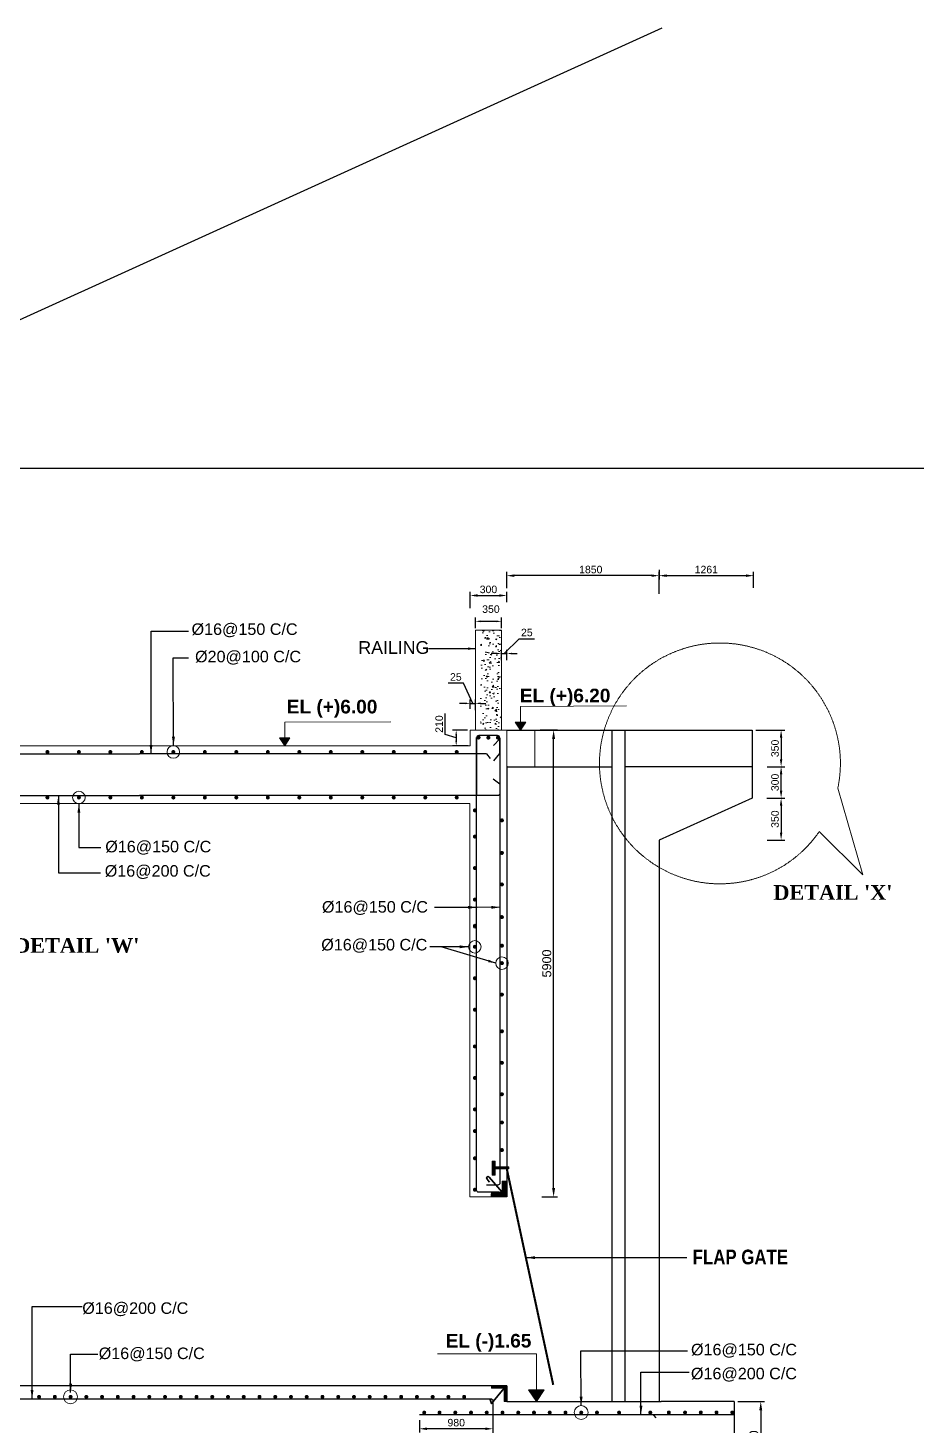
# Model space of a CAD drawing. Extents: x -426260 to 2055400, y -4304674 to -305611.
# Drawn here: x 448981 to 460828, y -1903955 to -1885312 of the extents above; entities that cross this region are included whole.
import ezdxf

# ---------------------------------------------------------------- set-up
doc = ezdxf.new("R2010")
doc.units = 0
doc.header["$LTSCALE"] = 300
doc.header["$MEASUREMENT"] = 0
doc.header["$PDMODE"] = 3
doc.linetypes.add('DASHED', pattern=[0.75, 0.5, -0.25])
doc.layers.get('DEFPOINTS').update_dxf_attribs({"linetype": 'CONTINUOUS'})
for name, color, linetype, lineweight in [('Dim', 7, 'CONTINUOUS', 9), ('Grid Line_Outer', 7, 'CONTINUOUS', 5), ('line2', 3, 'CONTINUOUS', 30), ('ROD', 1, 'CONTINUOUS', 30)]:
    doc.layers.add(name, color=color, linetype=linetype, lineweight=lineweight)
for name, color, linetype in [('LINE', 7, 'CONTINUOUS'), ('Pile Placing Line', 10, 'CONTINUOUS'), ('REINF.', 1, 'CONTINUOUS'), ('TXT', 7, 'CONTINUOUS')]:
    doc.layers.add(name, color=color, linetype=linetype)
doc.styles.add('Arial', font='arial.ttf')
doc.styles.add('DIM', font='isocp3.shx')
doc.dimstyles.new('dim_20', dxfattribs={"dimtxt": 40, "dimasz": 40, "dimexe": 20, "dimexo": 20, "dimgap": 15, "dimtad": 1, "dimdec": 0, "dimzin": 0, "dimdsep": 46, "dimtxsty": 'DIM', "dimcen": 150, "dimclrd": 5, "dimclre": 5, "dimclrt": 7, "dimadec": 0, "dimazin": 0, "dimtfac": 1, "dimtdec": 0, "dimtmove": 0, "dimatfit": 3, "dimfxl": 20, "dimtolj": 1, "dimtzin": 0, "dimarcsym": 0})
doc.dimstyles.new('dim_50', dxfattribs={"dimtxt": 100, "dimasz": 100, "dimexe": 50, "dimexo": 30, "dimgap": 30, "dimtad": 1, "dimdec": 0, "dimzin": 0, "dimdsep": 46, "dimtxsty": 'DIM', "dimcen": 0.09, "dimclrd": 5, "dimclre": 5, "dimclrt": 7, "dimadec": 0, "dimazin": 0, "dimtfac": 1, "dimtdec": 0, "dimtmove": 0, "dimatfit": 3, "dimfxl": 1, "dimtolj": 1, "dimtzin": 0, "dimarcsym": 1})

# ---------------------------------------------------------------- blocks, each defined once
blk = doc.blocks.new('*D437')
at = {"layer": 'DEFPOINTS', "color": 0, "transparency": 16777216}
for p in [(455782, -1894680), (455993, -1894680), (455807, -1900911)]:
    blk.add_point(p, dxfattribs=at)
at = {"layer": 'Dim', "color": 5, "lineweight": -2, "transparency": 16777216}
for p, q in [((455812, -1894680), (456043, -1894680)), ((455993, -1900791), (455993, -1894800)), ((455837, -1900911), (456043, -1900911))]:
    blk.add_line(p, q, dxfattribs=at)
at = {"layer": 'Dim', "color": 5, "transparency": 16777216}
for points in [[(455973, -1894800), (456013, -1894800), (455993, -1894680)], [(455973, -1900791), (456013, -1900791), (455993, -1900911)]]:
    blk.add_solid(points, dxfattribs=at)
at = {"layer": 'Dim', "color": 7, "transparency": 16777216, "insert": (455902, -1897796), "char_height": 120, "attachment_point": 5, "rotation": 90, "style": 'Arial'}
blk.add_mtext('\\A1;5900', dxfattribs=at)
blk = doc.blocks.new('*D438')
at = {"layer": 'DEFPOINTS', "color": 0, "transparency": 16777216}
for p in [(455369, -1892886), (455369, -1893004), (454879, -1893084)]:
    blk.add_point(p, dxfattribs=at)
at = {"layer": 'Dim', "color": 5, "lineweight": -2, "transparency": 16777216}
for p, q in [((454879, -1893054), (454879, -1892836)), ((455369, -1892974), (455369, -1892836)), ((454979, -1892886), (455269, -1892886))]:
    blk.add_line(p, q, dxfattribs=at)
at = {"layer": 'Dim', "color": 5, "transparency": 16777216}
for points in [[(454979, -1892869), (454979, -1892902), (454879, -1892886)], [(455269, -1892869), (455269, -1892902), (455369, -1892886)]]:
    blk.add_solid(points, dxfattribs=at)
at = {"layer": 'Dim', "color": 7, "transparency": 16777216, "insert": (455124, -1892805), "char_height": 100, "attachment_point": 5, "style": 'Arial'}
blk.add_mtext('\\A1;300', dxfattribs=at)
blk = doc.blocks.new('*D443')
at = {"layer": 'DEFPOINTS', "color": 0, "transparency": 16777216}
for p in [(458660, -1894681), (458814, -1895170), (459028, -1895170)]:
    blk.add_point(p, dxfattribs=at)
at = {"layer": 'Dim', "color": 5, "lineweight": -2, "transparency": 16777216}
for p, q in [((458690, -1894681), (459078, -1894681)), ((459028, -1894781), (459028, -1895070)), ((458844, -1895170), (459078, -1895170))]:
    blk.add_line(p, q, dxfattribs=at)
at = {"layer": 'Dim', "color": 5, "transparency": 16777216}
for points in [[(459011, -1894781), (459044, -1894781), (459028, -1894681)], [(459011, -1895070), (459044, -1895070), (459028, -1895170)]]:
    blk.add_solid(points, dxfattribs=at)
at = {"layer": 'Dim', "color": 7, "transparency": 16777216, "insert": (458947, -1894926), "char_height": 100, "attachment_point": 5, "rotation": 90, "style": 'Arial'}
blk.add_mtext('\\A1;350', dxfattribs=at)
blk = doc.blocks.new('*D444')
at = {"layer": 'DEFPOINTS', "color": 0, "transparency": 16777216}
for p in [(457400, -1892513), (458660, -1892621), (458660, -1892813)]:
    blk.add_point(p, dxfattribs=at)
at = {"layer": 'Dim', "color": 5, "lineweight": -2, "transparency": 16777216}
for p, q in [((457400, -1892543), (457400, -1892671)), ((457500, -1892621), (458560, -1892621)), ((458660, -1892783), (458660, -1892571))]:
    blk.add_line(p, q, dxfattribs=at)
at = {"layer": 'Dim', "color": 5, "transparency": 16777216}
for points in [[(457500, -1892604), (457500, -1892638), (457400, -1892621)], [(458560, -1892604), (458560, -1892638), (458660, -1892621)]]:
    blk.add_solid(points, dxfattribs=at)
at = {"layer": 'Dim', "color": 7, "transparency": 16777216, "insert": (458030, -1892540), "char_height": 100, "attachment_point": 5, "style": 'Arial'}
blk.add_mtext('\\A1;1261', dxfattribs=at)
blk = doc.blocks.new('*D445')
at = {"layer": 'DEFPOINTS', "color": 0, "transparency": 16777216}
for p in [(454876, -1894681), (454694, -1894891), (454883, -1894891)]:
    blk.add_point(p, dxfattribs=at)
at = {"layer": 'Dim', "color": 5, "lineweight": -2, "transparency": 16777216}
for p, q in [((454548, -1894742), (454548, -1894460)), ((454846, -1894681), (454644, -1894681)), ((454694, -1894786), (454548, -1894742)), ((454694, -1894751), (454694, -1894821)), ((454853, -1894891), (454644, -1894891))]:
    blk.add_line(p, q, dxfattribs=at)
at = {"layer": 'Dim', "color": 5, "transparency": 16777216}
for points in [[(454682, -1894751), (454705, -1894751), (454694, -1894681)], [(454682, -1894821), (454705, -1894821), (454694, -1894891)]]:
    blk.add_solid(points, dxfattribs=at)
at = {"layer": 'Dim', "color": 7, "transparency": 16777216, "insert": (454467, -1894601), "char_height": 100, "attachment_point": 5, "rotation": 90, "style": 'Arial'}
blk.add_mtext('\\A1;210', dxfattribs=at)
blk = doc.blocks.new('*D447')
at = {"layer": 'DEFPOINTS', "color": 0, "transparency": 16777216}
for p in [(455369, -1893660), (455299, -1893780), (455369, -1893780)]:
    blk.add_point(p, dxfattribs=at)
at = {"layer": 'Dim', "color": 5, "lineweight": -2, "transparency": 16777216}
for p, q in [((455334, -1893660), (455533, -1893462)), ((455533, -1893462), (455739, -1893462)), ((455229, -1893660), (455159, -1893660)), ((455299, -1893750), (455299, -1893610)), ((455299, -1893660), (455369, -1893660)), ((455299, -1893660), (455369, -1893660)), ((455369, -1893750), (455369, -1893610)), ((455439, -1893660), (455509, -1893660))]:
    blk.add_line(p, q, dxfattribs=at)
at = {"layer": 'Dim', "color": 5, "transparency": 16777216}
for points in [[(455229, -1893649), (455229, -1893672), (455299, -1893660)], [(455439, -1893649), (455439, -1893672), (455369, -1893660)]]:
    blk.add_solid(points, dxfattribs=at)
at = {"layer": 'Dim', "color": 7, "transparency": 16777216, "insert": (455636, -1893380), "char_height": 100, "attachment_point": 5, "style": 'Arial'}
blk.add_mtext('\\A1;25', dxfattribs=at)
blk = doc.blocks.new('*D448')
at = {"layer": 'DEFPOINTS', "color": 0, "transparency": 16777216}
for p in [(454949, -1893231), (454949, -1893350), (455299, -1893350)]:
    blk.add_point(p, dxfattribs=at)
at = {"layer": 'Dim', "color": 5, "lineweight": -2, "transparency": 16777216}
for p, q in [((454949, -1893320), (454949, -1893181)), ((455299, -1893320), (455299, -1893181)), ((455229, -1893231), (455019, -1893231))]:
    blk.add_line(p, q, dxfattribs=at)
at = {"layer": 'Dim', "color": 5, "transparency": 16777216}
for points in [[(455019, -1893219), (455019, -1893242), (454949, -1893231)], [(455229, -1893219), (455229, -1893242), (455299, -1893231)]]:
    blk.add_solid(points, dxfattribs=at)
at = {"layer": 'Dim', "color": 7, "transparency": 16777216, "insert": (455157, -1893068), "char_height": 100, "attachment_point": 5, "style": 'Arial'}
blk.add_mtext('\\A1;350', dxfattribs=at)
blk = doc.blocks.new('*D449')
at = {"layer": 'DEFPOINTS', "color": 0, "transparency": 16777216}
for p in [(454949, -1894325), (454880, -1894427), (454949, -1894445)]:
    blk.add_point(p, dxfattribs=at)
at = {"layer": 'Dim', "color": 5, "lineweight": -2, "transparency": 16777216}
for p, q in [((454791, -1894054), (454586, -1894054)), ((454914, -1894325), (454791, -1894054)), ((454810, -1894325), (454740, -1894325)), ((454880, -1894397), (454880, -1894275)), ((454880, -1894325), (454949, -1894325)), ((454880, -1894325), (454949, -1894325)), ((454949, -1894415), (454949, -1894275)), ((455019, -1894325), (455089, -1894325))]:
    blk.add_line(p, q, dxfattribs=at)
at = {"layer": 'Dim', "color": 5, "transparency": 16777216}
for points in [[(454810, -1894313), (454810, -1894337), (454880, -1894325)], [(455019, -1894313), (455019, -1894337), (454949, -1894325)]]:
    blk.add_solid(points, dxfattribs=at)
at = {"layer": 'Dim', "color": 7, "transparency": 16777216, "insert": (454689, -1893973), "char_height": 100, "attachment_point": 5, "style": 'Arial'}
blk.add_mtext('\\A1;25', dxfattribs=at)
blk = doc.blocks.new('*D450')
at = {"layer": 'DEFPOINTS', "color": 0, "transparency": 16777216}
for p in [(455369, -1892621), (455369, -1892816), (457399, -1892895)]:
    blk.add_point(p, dxfattribs=at)
at = {"layer": 'Dim', "color": 5, "lineweight": -2, "transparency": 16777216}
for p, q in [((455369, -1892786), (455369, -1892571)), ((457299, -1892621), (455469, -1892621)), ((457399, -1892865), (457399, -1892571))]:
    blk.add_line(p, q, dxfattribs=at)
at = {"layer": 'Dim', "color": 5, "transparency": 16777216}
for points in [[(455469, -1892604), (455469, -1892638), (455369, -1892621)], [(457299, -1892604), (457299, -1892638), (457399, -1892621)]]:
    blk.add_solid(points, dxfattribs=at)
at = {"layer": 'Dim', "color": 7, "transparency": 16777216, "insert": (456489, -1892540), "char_height": 100, "attachment_point": 5, "rotation": 359.9982, "style": 'Arial'}
blk.add_mtext('\\A1;1850', dxfattribs=at)
blk = doc.blocks.new('*D462')
at = {"layer": 'DEFPOINTS', "color": 0, "transparency": 16777216}
for p in [(454204, -1903862), (454204, -1904005), (455184, -1903862)]:
    blk.add_point(p, dxfattribs=at)
at = {"layer": 'Dim', "color": 5, "lineweight": -2, "transparency": 16777216}
for p, q in [((454204, -1903892), (454204, -1904055)), ((455084, -1904005), (454304, -1904005)), ((455184, -1903892), (455184, -1904055))]:
    blk.add_line(p, q, dxfattribs=at)
at = {"layer": 'Dim', "color": 5, "transparency": 16777216}
for points in [[(454304, -1903988), (454304, -1904022), (454204, -1904005)], [(455084, -1903988), (455084, -1904022), (455184, -1904005)]]:
    blk.add_solid(points, dxfattribs=at)
at = {"layer": 'Dim', "color": 7, "transparency": 16777216, "insert": (454694, -1903924), "char_height": 100, "attachment_point": 5, "style": 'Arial'}
blk.add_mtext('\\A1;980', dxfattribs=at)
blk = doc.blocks.new('*D463')
at = {"layer": 'DEFPOINTS', "color": 0, "transparency": 16777216}
for p in [(458422, -1903641), (458541, -1904691), (458756, -1904691)]:
    blk.add_point(p, dxfattribs=at)
at = {"layer": 'Dim', "color": 5, "lineweight": -2, "transparency": 16777216}
for p, q in [((458452, -1903641), (458806, -1903641)), ((458756, -1903761), (458756, -1904571)), ((458571, -1904691), (458806, -1904691))]:
    blk.add_line(p, q, dxfattribs=at)
at = {"layer": 'Dim', "color": 5, "transparency": 16777216}
for points in [[(458736, -1903761), (458776, -1903761), (458756, -1903641)], [(458736, -1904571), (458776, -1904571), (458756, -1904691)]]:
    blk.add_solid(points, dxfattribs=at)
at = {"layer": 'Dim', "color": 7, "transparency": 16777216, "insert": (458665, -1904166), "char_height": 120, "attachment_point": 5, "rotation": 90, "style": 'Arial'}
blk.add_mtext('\\A1;800', dxfattribs=at)
blk = doc.blocks.new('*D467')
at = {"layer": 'DEFPOINTS', "color": 0, "transparency": 16777216}
for p in [(458814, -1895170), (459028, -1895170), (458809, -1895590)]:
    blk.add_point(p, dxfattribs=at)
at = {"layer": 'Dim', "color": 5, "lineweight": -2, "transparency": 16777216}
for p, q in [((458844, -1895170), (459078, -1895170)), ((459028, -1895490), (459028, -1895270)), ((458839, -1895590), (459078, -1895590))]:
    blk.add_line(p, q, dxfattribs=at)
at = {"layer": 'Dim', "color": 5, "transparency": 16777216}
for points in [[(459011, -1895270), (459044, -1895270), (459028, -1895170)], [(459011, -1895490), (459044, -1895490), (459028, -1895590)]]:
    blk.add_solid(points, dxfattribs=at)
at = {"layer": 'Dim', "color": 7, "transparency": 16777216, "insert": (458947, -1895380), "char_height": 100, "attachment_point": 5, "rotation": 90, "style": 'Arial'}
blk.add_mtext('\\A1;300', dxfattribs=at)
blk = doc.blocks.new('*D468')
at = {"layer": 'DEFPOINTS', "color": 0, "transparency": 16777216}
for p in [(458809, -1895590), (458814, -1896150), (459028, -1896150)]:
    blk.add_point(p, dxfattribs=at)
at = {"layer": 'Dim', "color": 5, "lineweight": -2, "transparency": 16777216}
for p, q in [((458839, -1895590), (459078, -1895590)), ((459028, -1895690), (459028, -1896050)), ((458844, -1896150), (459078, -1896150))]:
    blk.add_line(p, q, dxfattribs=at)
at = {"layer": 'Dim', "color": 5, "transparency": 16777216}
for points in [[(459011, -1895690), (459044, -1895690), (459028, -1895590)], [(459011, -1896050), (459044, -1896050), (459028, -1896150)]]:
    blk.add_solid(points, dxfattribs=at)
at = {"layer": 'Dim', "color": 7, "transparency": 16777216, "insert": (458947, -1895870), "char_height": 100, "attachment_point": 5, "rotation": 90, "style": 'Arial'}
blk.add_mtext('\\A1;350', dxfattribs=at)

msp = doc.modelspace()

# ---------------------------------------------------------------- hatches: boundary and pattern name
at = {"layer": 'Dim'}
h = msp.add_hatch(dxfattribs=at)
h.set_pattern_fill('AR-CONC', color=8, scale=28)
h.set_pattern_definition([(50, (-94982.91, -1927282.3), (200.83285, -17.5706), [21, -231]), (355, (-94982.91, -1927282.3), (-38.85037, 210.6138), [16.8, -184.8]), (100.451444, (-94966.18, -1927283.77), (161.98248, 193.0432), [17.84725, -196.31979]), (46.1842, (-94982.91, -1927226.3), (298.82757, -46.3454), [31.5, -346.5]), (96.635635, (-94958, -1927230.17), (261.70534, 272.75321), [26.7709, -294.47985]), (351.184164, (-94982.9, -1927226.3), (261.70534, 272.7532), [25.2, -277.2]), (21, (-94954.91, -1927240.3), (167.133975, -112.73329), [21, -231]), (326, (-94954.91, -1927240.3), (68.12829, 203.04201), [16.8, -184.8]), (71.451445, (-94940.99, -1927249.7), (235.262265, 90.30872), [17.84725, -196.31979]), (37.5, (-94982.914, -1927282.306), (3.4047595, 93.210279), [0, -182.56, 0, -187.6, 0, -185.5]), (7.5, (-94982.91, -1927282.31), (73.65947, 110.43528), [0, -106.96, 0, -178.36, 0, -70.7]), (327.5, (-95045.354, -1927282.31), (149.470282, -6.315364), [0, -70, 0, -218.4, 0, -289.8]), (317.5, (-95073.35, -1927282.3), (163.292127, 28.029395), [0, -91, 0, -145.04, 0, -205.8])])
h.paths.add_polyline_path([(455299.3, -1893350.5), (455019.3, -1893350.5), (455019.2, -1894680.5), (455299.3, -1894680.5)])
at = {"layer": 'Dim', "ltscale": 500}
h = msp.add_hatch(color=15, dxfattribs=at)
h.dxf.hatch_style = 1
h.paths.add_polyline_path([(455552, -1894577), (455482.4, -1894577), (455552, -1894680.5)])
h.paths.add_polyline_path([(455621.6, -1894577), (455552, -1894577), (455552, -1894680.5)])
h = msp.add_hatch(color=15, dxfattribs=at)
h.dxf.hatch_style = 1
h.paths.add_polyline_path([(452406.2, -1894787.1), (452336.6, -1894787.1), (452406.2, -1894890.6)])
h.paths.add_polyline_path([(452475.8, -1894787.1), (452406.2, -1894787.1), (452406.2, -1894890.6)])
at = {"layer": 'Dim'}
h = msp.add_hatch(color=15, dxfattribs=at)
h.dxf.hatch_style = 1
h.paths.add_polyline_path([(455369, -1903432), (455369, -1903430.6), (455163.8, -1903430.6), (455163.8, -1903463.9), (455334.4, -1903464.4), (455334.4, -1903640.6), (455369, -1903640.6)])
at = {"layer": 'Dim', "ltscale": 500}
h = msp.add_hatch(color=15, dxfattribs=at)
h.dxf.hatch_style = 1
h.paths.add_polyline_path([(455763.2, -1903483.9), (455867.6, -1903483.9), (455763.2, -1903639.1)])
h.paths.add_polyline_path([(455658.9, -1903483.9), (455763.2, -1903483.9), (455763.2, -1903639.1)])
at = {"layer": 'Grid Line_Outer', "ltscale": 2}
h = msp.add_hatch(dxfattribs=at)
h.set_pattern_fill('ANSI31', color=1, scale=0.686, angle=90)
h.set_pattern_definition([(135, (430136.36615, -2214216.86253), (-0.060634406487, -0.060634406487), [])])
h.paths.add_polyline_path([(455213.8, -1900511.2), (455213.8, -1900538.4), (455394.7, -1900538.4), (455394.7, -1900511.2)])
h.paths.add_polyline_path([(455173.1, -1900432.1), (455173.1, -1900618.1), (455213.8, -1900618.1), (455213.8, -1900432.1)])
h = msp.add_hatch(dxfattribs=at)
h.set_pattern_fill('ANSI31', color=1, scale=1.4)
h.set_pattern_definition([(45, (-192559.22962, -1852303.46717), (-0.12374368671, 0.12374368671), [])])
h.paths.add_polyline_path([(455160.8, -1900910.6), (455163.6, -1900849.3), (455309.1, -1900849.3), (455305.7, -1900700.1), (455368, -1900699), (455368, -1900910.6)])

# ---------------------------------------------------------------- linework, layer by layer
at = {"layer": 'Dim', "color": 7}
msp.add_lwpolyline([(455299.3, -1894680.5), (455299.3, -1893350.5), (454949.3, -1893350.5), (454949.2, -1894680.5)], dxfattribs=at)
at = {"layer": 'Dim', "ltscale": 500}
for points in [[(455552, -1894680.5), (455552, -1894364.7), (456966.9, -1894360)], [(452406.2, -1894890.6), (452406.2, -1894574.8), (453822.5, -1894570.1)], [(455552, -1894680.5), (455552, -1894577), (455482.4, -1894577), (455552, -1894680.5)], [(455552, -1894680.5), (455552, -1894577), (455621.6, -1894577), (455552, -1894680.5)], [(452406.2, -1894890.6), (452406.2, -1894787.1), (452336.6, -1894787.1), (452406.2, -1894890.6)], [(452406.2, -1894890.6), (452406.2, -1894787.1), (452475.8, -1894787.1), (452406.2, -1894890.6)], [(455763.2, -1903486.9), (455763.2, -1903006.2), (454445.3, -1903006.2)], [(455763.2, -1903639.1), (455658.9, -1903486.9), (455867.6, -1903486.9), (455763.2, -1903639.1)]]:
    msp.add_lwpolyline(points, dxfattribs=at)
at = {"layer": 'Dim', "color": 15}
msp.add_lwpolyline([(455369.3, -1894680.5), (455743.7, -1894680.5), (455743.7, -1895170.6), (455369.3, -1895170.6)], close=True, dxfattribs=at)
at = {"layer": 'Dim', "ltscale": 50}
msp.add_lwpolyline([(455394.4, -1894680.5), (455709.6, -1894680.5)], dxfattribs=at)
at = {"layer": 'Dim', "color": 7, "linetype": 'DASHED', "ltscale": 400}
msp.add_lwpolyline([(459784.2, -1895456.9), (460119.1, -1896613.8), (459536, -1896036.4)], dxfattribs=at)
at = {"layer": 'Dim', "color": 13, "lineweight": 18, "ltscale": 50, "const_width": 28}
msp.add_lwpolyline([(455369.1, -1900538.4), (455988, -1903418.8)], dxfattribs=at)
at = {"layer": 'Dim'}
for centre in [(450920.9, -1894973.8), (449660.9, -1895581.8), (454942.2, -1897573.3), (455303.8, -1897791.2)]:
    msp.add_circle(centre, 83.5, dxfattribs=at)
at = {"layer": 'Dim', "ltscale": 50}
for centre in [(449549.9, -1903578.8), (456361.4, -1903788.9)]:
    msp.add_circle(centre, 92.7, dxfattribs=at)
at = {"layer": 'Dim', "color": 7, "linetype": 'DASHED', "ltscale": 400}
msp.add_arc((458211.9, -1895126.5), 1606.6, 348.13273, 325.50417, dxfattribs=at)
at = {"layer": 'Grid Line_Outer', "color": 1, "ltscale": 2}
msp.add_line((455163.8, -1903430.6), (455163.8, -1903463.8), dxfattribs=at)
for points in [[(455173.1, -1900620.2), (455173.1, -1900432.1), (455213.8, -1900432.1), (455213.8, -1900620.2)], [(455394.7, -1900511.2), (455394.7, -1900538.4), (455213.8, -1900538.4), (455213.8, -1900511.2)]]:
    msp.add_lwpolyline(points, close=True, dxfattribs=at)
at = {"layer": 'Grid Line_Outer', "color": 1, "lineweight": 35, "ltscale": 2}
msp.add_lwpolyline([(455332.6, -1900877.3), (455132.6, -1900646.7, 0.9145528), (455101.2, -1900666.2), (455101.2, -1900666.2, 0.0226353), (455117.5, -1900686.9), (455137, -1900712.1)], format="xyb", dxfattribs=at)
at = {"layer": 'Grid Line_Outer', "color": 1, "ltscale": 2, "elevation": 0}
msp.add_lwpolyline([(455160.8, -1900910.6), (455368, -1900910.6), (455368, -1900699), (455305.7, -1900700.1), (455309.1, -1900849.3), (455161.5, -1900849.3)], dxfattribs=at)
at = {"layer": 'Grid Line_Outer', "color": 1, "lineweight": 35, "ltscale": 2}
msp.add_lwpolyline([(455334.4, -1903464.4), (455166.1, -1903668.2), (455144.9, -1903615.4)], dxfattribs=at)
at = {"layer": 'Grid Line_Outer', "color": 1, "ltscale": 2}
msp.add_lwpolyline([(455163.8, -1903430.6), (455369, -1903430.6), (455369, -1903640.6), (455334.4, -1903640.6), (455334.4, -1903464.4), (455163.8, -1903463.9)], dxfattribs=at)
at = {"layer": 'LINE', "lineweight": 15}
for p, q in [((455156.6, -1894680.7), (454879.2, -1894680.9)), ((454879.2, -1894680.9), (454879.2, -1894890.9)), ((455156.6, -1894680.7), (455369.3, -1894680.5)), ((454877.4, -1895660.6), (454877.4, -1900910.6))]:
    msp.add_line(p, q, dxfattribs=at)
at = {"layer": 'LINE', "ltscale": 500}
for p, q in [((455369.3, -1894680.5), (457399.2, -1894680.5)), ((457399, -1894680.6), (458642.2, -1894680.6)), ((458642.2, -1894680.6), (458642.2, -1894960.6)), ((455369.2, -1895170.6), (456767.8, -1895170.6)), ((458642.2, -1895170.5), (456942.8, -1895170.5)), ((455369, -1903430.6), (446058.9, -1903430.6)), ((455369, -1903640.6), (457399.5, -1903640.6))]:
    msp.add_line(p, q, dxfattribs=at)
at = {"layer": 'LINE'}
msp.add_lwpolyline([(472846.2, -1914323.1), (440128.1, -1914323.1), (440128.1, -1891186.8), (472846.2, -1891186.8)], close=True, dxfattribs=at)
at = {"layer": 'LINE', "ltscale": 500}
for points in [[(456767.8, -1894682), (456768, -1903640.6)], [(456942.8, -1894680.5), (456943, -1903640.6)], [(458642.2, -1894960.6), (458642.2, -1895590.6)], [(455369.2, -1895162.2), (455369.3, -1900910.6)], [(458642.2, -1895590.6), (457399.5, -1896150.4)], [(457399.5, -1896150.4), (457399.5, -1903640.6)], [(455369, -1903432), (455369, -1903640.6)], [(458401.7, -1903640.6), (457427.5, -1903640.6)], [(458401.7, -1903640.6), (457427.5, -1903640.6)]]:
    msp.add_lwpolyline(points, dxfattribs=at)
at = {"layer": 'LINE', "lineweight": 15}
for points in [[(446058.3, -1894890.6), (454879.2, -1894890.6)], [(446058.9, -1895660.6), (454877.4, -1895660.6)], [(454877.4, -1900910.6), (455368, -1900910.6)]]:
    msp.add_lwpolyline(points, dxfattribs=at)
at = {"layer": 'LINE', "color": 5, "ltscale": 500}
msp.add_lwpolyline([(458401.7, -1903640.6), (458401.7, -1904090.2), (458508.3, -1904090.2), (458304.1, -1904254.9), (458417, -1904254.9), (458417, -1904795.6)], dxfattribs=at)
at = {"layer": 'line2', "color": 3}
msp.add_line((457399.5, -1903640.6), (457427.5, -1903640.6), dxfattribs=at)
msp.add_line((457399.5, -1903640.6), (457427.5, -1903640.6), dxfattribs=at)
at = {"layer": 'Pile Placing Line', "ltscale": 0.5}
msp.add_line((440128.1, -1893180.9), (457440.6, -1885312.2), dxfattribs=at)
at = {"layer": 'REINF.', "ltscale": 50, "const_width": 26.3}
for points in [[(454979.5, -1894781.6, 1), (455005.8, -1894781.6, 1)], [(455136.4, -1894782.7, -1), (455110.1, -1894782.7, -1)], [(455263.1, -1894782.7, -1), (455236.8, -1894782.7, -1)], [(449227.8, -1894973.8, 1), (449254, -1894973.8, 1)], [(449674, -1894973.8, -1), (449647.8, -1894973.8, -1)], [(450094, -1894973.8, -1), (450067.8, -1894973.8, -1)], [(450514, -1894973.8, -1), (450487.8, -1894973.8, -1)], [(450907.8, -1894973.8, 1), (450934, -1894973.8, 1)], [(451327.8, -1894973.8, 1), (451354, -1894973.8, 1)], [(451774, -1894973.8, -1), (451747.8, -1894973.8, -1)], [(452167.8, -1894973.8, 1), (452194, -1894973.8, 1)], [(452587.8, -1894973.8, 1), (452614, -1894973.8, 1)], [(453034, -1894973.8, -1), (453007.8, -1894973.8, -1)], [(453454, -1894973.8, -1), (453427.8, -1894973.8, -1)], [(453874, -1894973.8, -1), (453847.8, -1894973.8, -1)], [(454267.8, -1894973.8, 1), (454294, -1894973.8, 1)], [(454714, -1894973.8, -1), (454687.8, -1894973.8, -1)], [(449227.8, -1895581.8, 1), (449254, -1895581.8, 1)], [(449674, -1895581.8, -1), (449647.8, -1895581.8, -1)], [(450094, -1895581.8, -1), (450067.8, -1895581.8, -1)], [(450514, -1895581.8, -1), (450487.8, -1895581.8, -1)], [(450907.8, -1895581.8, 1), (450934, -1895581.8, 1)], [(451327.8, -1895581.8, 1), (451354, -1895581.8, 1)], [(451774, -1895581.8, -1), (451747.8, -1895581.8, -1)], [(452167.8, -1895581.8, 1), (452194, -1895581.8, 1)], [(452587.8, -1895581.8, 1), (452614, -1895581.8, 1)], [(453034, -1895581.8, -1), (453007.8, -1895581.8, -1)], [(453454, -1895581.8, -1), (453427.8, -1895581.8, -1)], [(453874, -1895581.8, -1), (453847.8, -1895581.8, -1)], [(454267.8, -1895581.8, 1), (454294, -1895581.8, 1)], [(454714, -1895581.8, -1), (454687.8, -1895581.8, -1)], [(454942.2, -1895766.4, -1), (454942.2, -1895740.1, -1)], [(455303.8, -1895899.3, -1), (455303.8, -1895873.1, -1)], [(454942.2, -1896116.4, -1), (454942.2, -1896090.1, -1)], [(455303.8, -1896334.3, -1), (455303.8, -1896308.1, -1)], [(454942.2, -1896536.4, -1), (454942.2, -1896510.1, -1)], [(455303.8, -1896754.3, -1), (455303.8, -1896728.1, -1)], [(454942.2, -1896956.4, -1), (454942.2, -1896930.1, -1)], [(454942.2, -1897276.1, -0.6001805), (454942.2, -1897319.8, -0.6001805)], [(455303.8, -1897163.6, 1), (455303.8, -1897189.8, 1)], [(454942.2, -1897560.1, 1), (454942.2, -1897586.4, 1)], [(455303.8, -1897545.5, 1), (455303.8, -1897571.8, 1)], [(455303.8, -1897804.3, -1), (455303.8, -1897778.1, -1)], [(454942.2, -1898006.4, -1), (454942.2, -1897980.1, -1)], [(455303.8, -1898224.3, -1), (455303.8, -1898198.1, -1)], [(454942.2, -1898426.4, -1), (454942.2, -1898400.1, -1)], [(455303.8, -1898688.1, 1), (455303.8, -1898714.3, 1)], [(454942.2, -1898890.1, 1), (454942.2, -1898916.4, 1)], [(455303.8, -1899108.1, 1), (455303.8, -1899134.3, 1)], [(454942.2, -1899310.1, 1), (454942.2, -1899336.4, 1)], [(455303.8, -1899528.1, 1), (455303.8, -1899554.3, 1)], [(454942.2, -1899730.1, 1), (454942.2, -1899756.4, 1)], [(455303.8, -1899930.8, -1), (455303.8, -1899904.6, -1)], [(454942.2, -1900019.3, 1), (454942.2, -1900045.5, 1)], [(455303.8, -1900298.6, -1), (455303.8, -1900272.3, -1)], [(454942.2, -1900382.5, 1), (454942.2, -1900408.8, 1)], [(454942.2, -1900828.8, -1), (454942.2, -1900802.5, -1)], [(449116.8, -1903578.8, 1), (449143, -1903578.8, 1)], [(449353, -1903578.8, -1), (449326.8, -1903578.8, -1)], [(449563, -1903578.8, -1), (449536.8, -1903578.8, -1)], [(449746.8, -1903578.8, 1), (449773, -1903578.8, 1)], [(449956.8, -1903578.8, 1), (449983, -1903578.8, 1)], [(450193, -1903578.8, -1), (450166.8, -1903578.8, -1)], [(450376.8, -1903578.8, 1), (450403, -1903578.8, 1)], [(450586.8, -1903578.8, 1), (450613, -1903578.8, 1)], [(450823, -1903578.8, -1), (450796.8, -1903578.8, -1)], [(451033, -1903578.8, -1), (451006.8, -1903578.8, -1)], [(451216.8, -1903578.8, 1), (451243, -1903578.8, 1)], [(451453, -1903578.8, -1), (451426.8, -1903578.8, -1)], [(451663, -1903578.8, -1), (451636.8, -1903578.8, -1)], [(451846.8, -1903578.8, 1), (451873, -1903578.8, 1)], [(452083, -1903578.8, -1), (452056.8, -1903578.8, -1)], [(452293, -1903578.8, -1), (452266.8, -1903578.8, -1)], [(452476.8, -1903578.8, 1), (452503, -1903578.8, 1)], [(452686.8, -1903578.8, 1), (452713, -1903578.8, 1)], [(452896.8, -1903578.8, 1), (452923, -1903578.8, 1)], [(453133, -1903578.8, -1), (453106.8, -1903578.8, -1)], [(453316.8, -1903578.8, 1), (453343, -1903578.8, 1)], [(453526.8, -1903578.8, 1), (453553, -1903578.8, 1)], [(453763, -1903578.8, -1), (453736.8, -1903578.8, -1)], [(453973, -1903578.8, -1), (453946.8, -1903578.8, -1)], [(454183, -1903578.8, -1), (454156.8, -1903578.8, -1)], [(454366.8, -1903578.8, 1), (454393, -1903578.8, 1)], [(454576.8, -1903578.8, 1), (454603, -1903578.8, 1)], [(454813, -1903578.8, -1), (454786.8, -1903578.8, -1)], [(454280.1, -1903788.9, -1), (454253.8, -1903788.9, -1)], [(454484.5, -1903788.9, -1), (454458.2, -1903788.9, -1)], [(454668.2, -1903788.9, 1), (454694.5, -1903788.9, 1)], [(454878.2, -1903788.9, 1), (454904.5, -1903788.9, 1)], [(455114.5, -1903788.9, -1), (455088.2, -1903788.9, -1)], [(455324.5, -1903788.9, -1), (455298.2, -1903788.9, -1)], [(455534.5, -1903788.9, -1), (455508.2, -1903788.9, -1)], [(455718.2, -1903788.9, 1), (455744.5, -1903788.9, 1)], [(455928.2, -1903788.9, 1), (455954.5, -1903788.9, 1)], [(456164.5, -1903788.9, -1), (456138.2, -1903788.9, -1)], [(456348.2, -1903788.9, 1), (456374.5, -1903788.9, 1)], [(456558.2, -1903788.9, 1), (456584.5, -1903788.9, 1)], [(456879.9, -1903788.9, -1), (456853.6, -1903788.9, -1)], [(457295.7, -1903788.9, -1), (457269.4, -1903788.9, -1)], [(457543.4, -1903787.4, -1), (457517.1, -1903787.4, -1)], [(457759.5, -1903787.4, -1), (457733.2, -1903787.4, -1)], [(457943.2, -1903787.4, 1), (457969.5, -1903787.4, 1)], [(458153.2, -1903787.4, 1), (458179.5, -1903787.4, 1)], [(458389.5, -1903787.4, -1), (458363.2, -1903787.4, -1)]]:
    msp.add_lwpolyline(points, format="xyb", close=True, dxfattribs=at)
at = {"layer": 'ROD'}
for points in [[(454965.3, -1897944.4), (454965.5, -1894781.9)], [(455192.9, -1894888), (455275.8, -1894797.8), (455275.9, -1894786)], [(445838.3, -1894997.8), (450468.2, -1894999)], [(455098.1, -1894997.8), (450468.2, -1894999)], [(455098.1, -1894997.8), (455098.1, -1894997.8), (455147.5, -1895062.9)], [(443748.9, -1903605.4), (455156.1, -1903605.4)], [(454204.1, -1903815.5), (457309.9, -1903815.5)], [(456729.1, -1903815.5), (457309.9, -1903815.5)], [(457309.9, -1903815.5), (457510, -1903815.5), (458401.7, -1903815.5)]]:
    msp.add_lwpolyline(points, dxfattribs=at)
for points in [[(455171.5, -1894755.2), (455052.4, -1894755.2), (454996.3, -1894755.2, 0.4142151), (454965.5, -1894786), (454965.5, -1895555.5)], [(455275.8, -1894790.1), (455277.1, -1900726.1, -0.4142136), (455249.1, -1900754.1), (455097.3, -1900754.1)], [(455195.2, -1895092), (455275.9, -1894992.2), (455275.9, -1894786, 0.4142136), (455245.1, -1894755.2), (455171.5, -1894755.2)], [(445747.4, -1895331.7), (445660.4, -1895399.9), (445660.4, -1895524.8, 0.4142741), (445691.2, -1895555.6), (450468.2, -1895555.6)], [(455188.9, -1895331.7), (455276, -1895399.9), (455276, -1895524.8, -0.4142741), (455245.2, -1895555.6), (450468.2, -1895555.6)], [(455267.9, -1900847.6), (454993.1, -1900847.6, -0.4142375), (454965.1, -1900819.6), (454965.3, -1897791.6)], [(455156.1, -1903605.4), (455156.1, -1903605.4, -0.4142136), (455184.1, -1903633.4), (455184.1, -1904067.4)], [(457360.3, -1903858.6), (457328.9, -1903823, 0.1895355), (457309.9, -1903815.5)]]:
    msp.add_lwpolyline(points, format="xyb", dxfattribs=at)

# ---------------------------------------------------------------- texts
at = {"layer": 'Dim', "color": 7, "char_height": 154, "attachment_point": 4}
for s, insert, width in [('{\\fArial|b0|i0|c0|p34;%%C16@150 C/C}', (451163.8, -1893350.3), 3533.867), ('{\\fArial|b0|i0|c0|p34;%%C20@100 C/C}', (451210.2, -1893715.8), 1603.352), ('{\\fArial|b0|i0|c0|p34;%%C16@150 C/C}', (450012.6, -1896251.7), 3533.867), ('{\\fArial|b0|i0|c0|p34;%%C16@200 C/C}', (450005.6, -1896575.9), 3533.867), ('{\\fArial|b0|i0|c0|p34;%%C16@150 C/C}', (452903.4, -1897055.8), 1603.352), ('{\\fArial|b0|i0|c0|p34;%%C16@150 C/C}', (452893.7, -1897560.6), 1603.352), ('{\\fArial|b0|i0|c0|p34;%%C16@200 C/C}', (449706.1, -1902410.4), 3533.867), ('{\\fArial|b0|i0|c0|p34;%%C16@150 C/C}', (457825.9, -1902963.8), 2460.94), ('{\\fArial|b0|i0|c0|p34;%%C16@150 C/C}', (449925.5, -1903013.6), 3618.453), ('{\\fArial|b0|i0|c0|p34;%%C16@200 C/C}', (457825, -1903283.3), 2151.598)]:
    msp.add_mtext(s, dxfattribs=dict(at, insert=insert, width=width))
at = {"layer": 'TXT', "color": 0, "attachment_point": 5, "style": 'Arial'}
for s, insert, char_height, width in [('{\\H1.1x;\\C7;RAILING\\fArial|b1|i0|c0|p34;\\H0.90909x;\\C6; }', (453862.1, -1893580.8), 154, 2837.691), ('{\\fArial|b1|i0|c0|p34;\\C6;EL (+)6.20}', (456146.7, -1894247.9), 182, 1448.734), ('{\\fArial|b1|i0|c0|p34;\\C6;EL (+)6.00}', (453038.2, -1894396), 182, 1448.734), ("{\\fTimes New Roman|b1|i0|c0|p18;\\C7;DETAIL 'X'}", (459719.1, -1896849), 196, 2837.691), ("{\\fTimes New Roman|b1|i0|c0|p18;\\C7;SEE DETAIL 'W'}", (449316, -1897558.1), 196, 2837.691), ('{\\fArial Narrow|b1|i0|c0|p34;\\C7;FLAP GATE}', (458484.2, -1901713.8), 196, 2837.691), ('{\\fArial|b1|i0|c0|p34;\\C6;EL (-)1.65}', (455124.8, -1902856.9), 182, 1448.734)]:
    msp.add_mtext(s, dxfattribs=dict(at, insert=insert, char_height=char_height, width=width))

# ---------------------------------------------------------------- dimensions: what is measured, and where the dimension line sits
at = {"layer": 'Dim'}
for base, p1, p2, angle, text, override, picture, middle in [((455369.3, -1892621), (457399.5, -1892894.6), (455369.2, -1892815.6), 179.99821, '1850', {"dimtxsty": 'Arial', "dimtmove": 1}, '*D450', (456489.4, -1892621)), ((454949.3, -1894324.8), (454879.7, -1894426.7), (454949.3, -1894444.6), 360, '25', {"dimasz": 70, "dimtxsty": 'Arial', "dimtmove": 1}, '*D449', (454761.4, -1894054.5))]:
    dim = msp.add_linear_dim(base=base, p1=p1, p2=p2, angle=angle, text=text, dimstyle='dim_50', override=override, dxfattribs=at)
    dim.commit()
    dim.dimension.update_dxf_attribs({"geometry": picture, "text_midpoint": middle, "dimtype": 160})
for base, p1, p2, override, picture, middle in [((458660.1071, -1892621.0335), (457399.5757, -1892512.7141), (458660.1071, -1892812.8938), {"dimtxsty": 'Arial', "dimtmove": 1}, '*D444', (458029.8414, -1892539.9762)), ((454204.1, -1904004.9), (455184.1, -1903862.5), (454204.1, -1903862.5), {"dimtxt": 100, "dimtxsty": 'Arial', "dimtmove": 1}, '*D462', (454694.1, -1903923.8))]:
    dim = msp.add_linear_dim(base=base, p1=p1, p2=p2, dimstyle='dim_50', override=override, dxfattribs=at)
    dim.commit()
    dim.dimension.update_dxf_attribs({"geometry": picture, "text_midpoint": middle})
for base, p1, p2, text, override, picture, middle in [((455369.2, -1892885.6), (454879.2, -1893083.9), (455369.2, -1893003.8), '300', {"dimtxsty": 'Arial', "dimtmove": 1}, '*D438', (455124.2, -1892885.6)), ((455369.3, -1893660.5), (455299.3, -1893780.2), (455369.3, -1893780.2), '25', {"dimasz": 70, "dimtxsty": 'Arial', "dimtmove": 1}, '*D447', (455563.4, -1893461.6))]:
    dim = msp.add_linear_dim(base=base, p1=p1, p2=p2, text=text, dimstyle='dim_50', override=override, dxfattribs=at)
    dim.commit()
    dim.dimension.update_dxf_attribs({"geometry": picture, "text_midpoint": middle, "dimtype": 160})
dim = msp.add_linear_dim(base=(454949.3, -1893230.8), p1=(455299.3, -1893350.5), p2=(454949.3, -1893350.5), angle=180, dimstyle='dim_50', override={"dimasz": 70, "dimtxsty": 'Arial', "dimtmove": 1}, dxfattribs=at)
dim.commit()
dim.dimension.update_dxf_attribs({"geometry": '*D448', "text_midpoint": (455156.8, -1893149.1), "dimtype": 160})
dim = msp.add_linear_dim(base=(454693.8, -1894890.9), p1=(454876, -1894681), p2=(454883.4, -1894890.9), angle=90, dimstyle='dim_50', override={"dimasz": 70, "dimtxsty": 'Arial', "dimtmove": 1}, dxfattribs=at)
dim.commit()
dim.dimension.update_dxf_attribs({"geometry": '*D445', "text_midpoint": (454466.7, -1894712.1)})
for base, p1, p2, angle, text, override, picture, middle in [((455993, -1894680.5), (455807.5, -1900910.7), (455781.9, -1894680.5), 90, '5900', {"dimtxt": 120, "dimasz": 120, "dimtxsty": 'Arial', "dimtmove": 1}, '*D437', (455901.8, -1897795.6)), ((459027.7, -1895170.5), (458659.9, -1894680.6), (458813.6, -1895170.5), 90, '350', {"dimtxsty": 'Arial', "dimtmove": 1}, '*D443', (458946.6, -1894925.5)), ((459027.7, -1895170.5), (458808.5, -1895590.4), (458813.6, -1895170.5), 270, '300', {"dimtxsty": 'Arial', "dimtmove": 1}, '*D467', (458946.6, -1895380.5)), ((459027.7, -1896150.4), (458808.5, -1895590.4), (458813.6, -1896150.4), 90, '350', {"dimtxsty": 'Arial', "dimtmove": 1}, '*D468', (458946.6, -1895870.4)), ((458755.9, -1904690.6), (458422.2, -1903640.6), (458541.3, -1904690.6), 90, '800', {"dimtxt": 120, "dimasz": 120, "dimtxsty": 'Arial', "dimtmove": 1}, '*D463', (458664.6, -1904165.6))]:
    dim = msp.add_linear_dim(base=base, p1=p1, p2=p2, angle=angle, text=text, dimstyle='dim_50', override=override, dxfattribs=at)
    dim.commit()
    dim.dimension.update_dxf_attribs({"geometry": picture, "text_midpoint": middle})

# ---------------------------------------------------------------- leaders
at = {"layer": 'Dim', "ltscale": 50}
for points, override in [([(450622.8, -1894999.6), (450622.8, -1893360.6), (451121.5, -1893360.6)], {"dimasz": 120, "dimtad": 0}), ([(450922.2, -1894890.6), (450920.3, -1893715.6), (451123, -1893715.6)], {"dimasz": 120, "dimtad": 0}), ([(449387.6, -1895555.8), (449387.6, -1896584.5), (449950.9, -1896584.5)], {"dimasz": 120, "dimtad": 0}), ([(449660.9, -1895665.3), (449660.5, -1896246.2), (449955.2, -1896246.2)], {"dimasz": 120, "dimtad": 0}), ([(455281.2, -1897046.8), (454402.6, -1897046.9)], {"dimasz": 120, "dimtad": 0}), ([(454972.5, -1897046.9), (454402.6, -1897046.9)], {"dimasz": 120, "dimtad": 0}), ([(454858.8, -1897574.1), (454406.3, -1897572.7)], {"dimasz": 120, "dimtad": 0}), ([(449036.2, -1903605.4), (449036.2, -1902375.3), (449706.1, -1902375.3)], {"dimasz": 120, "dimgap": 15, "dimtad": 0}), ([(449549.9, -1903521.2), (449549.9, -1903009.9), (449912.9, -1903009.9)], {"dimasz": 120, "dimgap": 15, "dimtad": 0}), ([(456361.1, -1903696.2), (456355.7, -1902964.3), (457779.1, -1902964.3)], {"dimasz": 120, "dimgap": 15, "dimtad": 0}), ([(457158.5, -1903815.5), (457158.5, -1903249.1), (457802.7, -1903249.1)], {"dimasz": 120, "dimtad": 0})]:
    msp.add_leader(points, dimstyle='dim_20', override=override, dxfattribs=at)
at = {"layer": 'Dim'}
for points, override in [([(454950.8, -1893595.3), (454324.4, -1893595.3)], {"dimgap": 30, "dimtad": 0}), ([(455625.9, -1901721), (457772.3, -1901721)], {"dimtxt": 120, "dimasz": 120, "dimtxsty": 'Arial', "dimtmove": 1})]:
    msp.add_leader(points, dimstyle='dim_50', override=override, dxfattribs=at)
at = {"layer": 'Dim', "color": 3}
msp.add_leader([(455220.3, -1897791.2), (454494, -1897573), (454340.2, -1897573)], dimstyle='dim_50', override={"dimgap": 30, "dimtad": 0}, dxfattribs=at)

doc.saveas('drawing.dxf')
